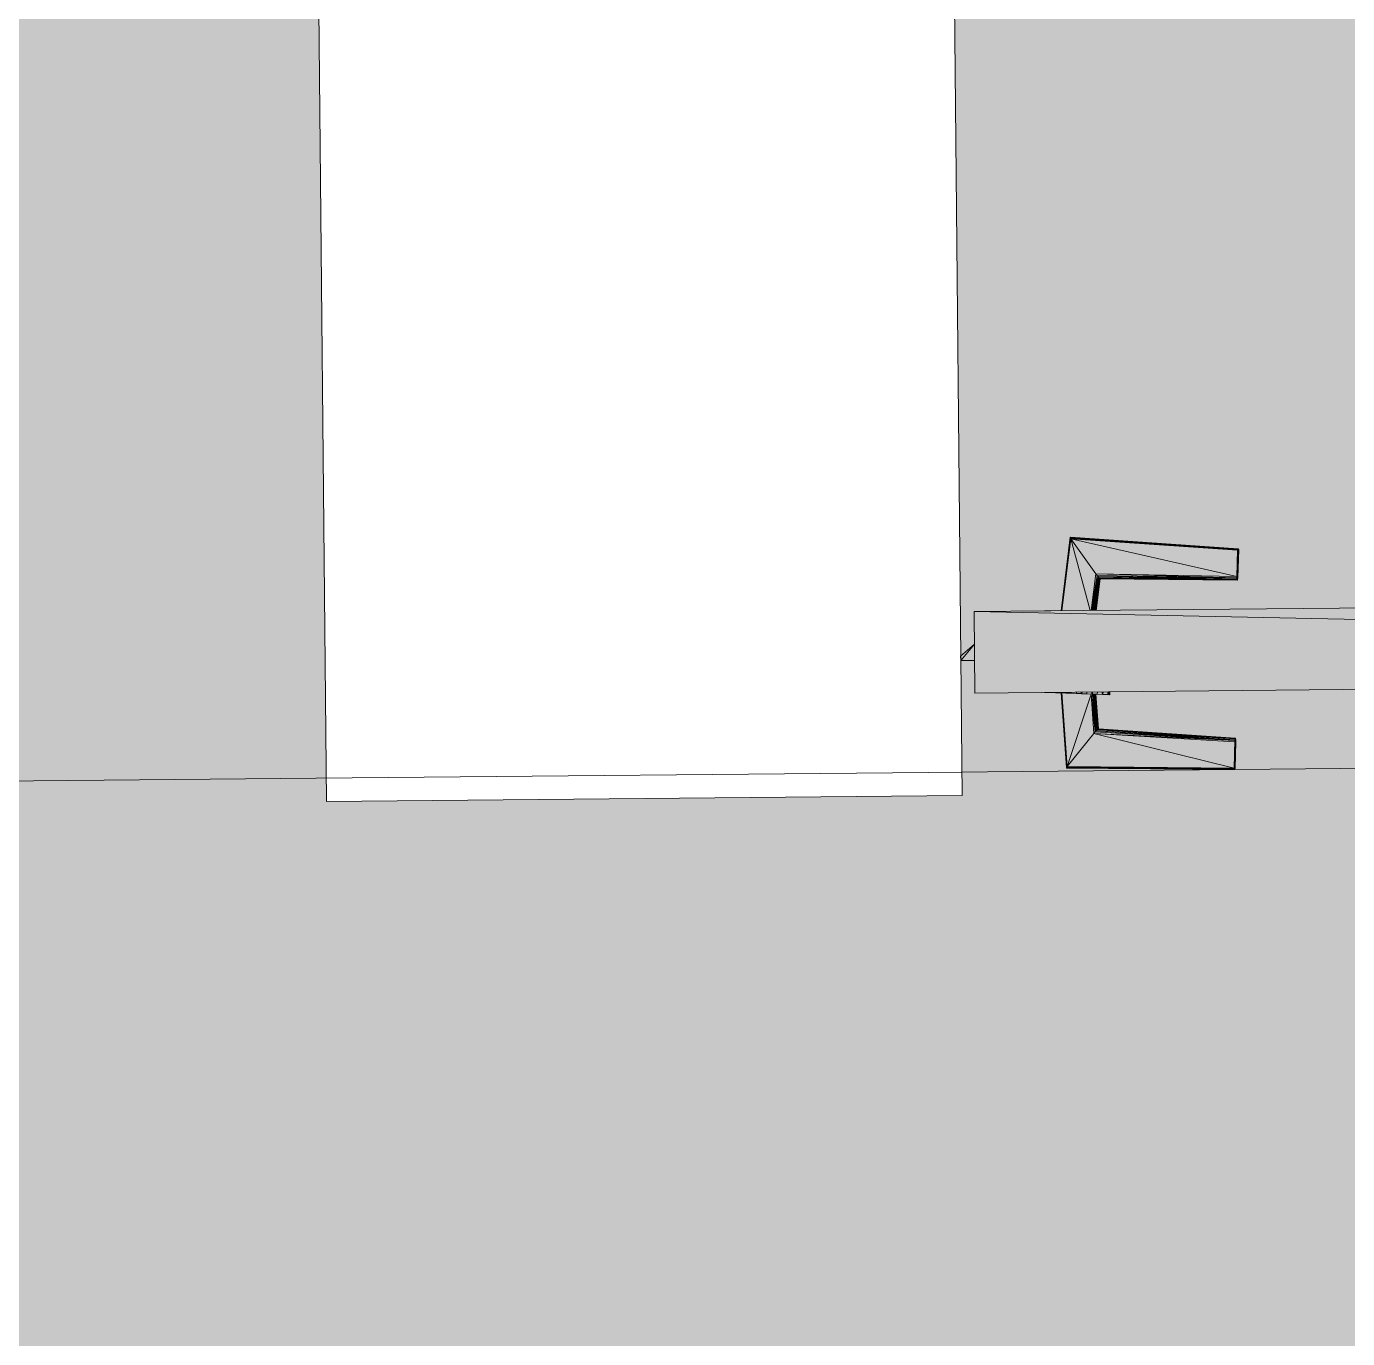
# Model space of a CAD drawing. Header units: millimetres. Extents: x -284281 to 1648660, y -821378 to -151356.
# Drawn here: x 380870 to 381421, y -272172 to -271624 of the extents above; entities that cross this region are included whole.
import ezdxf

# ---------------------------------------------------------------- set-up
doc = ezdxf.new("R2010")
doc.units = ezdxf.units.MM
doc.header["$MEASUREMENT"] = 0
doc.set_wipeout_variables(frame=1)
doc.linetypes.add('Wipeout_Contour', pattern=[1000, 0, -1000])
doc.layers.add('Divers - Dessin général', color=7, linetype='Continuous')
doc.layers.add('Structure - Murs extérieurs', color=7, linetype='Continuous')

# ---------------------------------------------------------------- blocks, each defined once
blk = doc.blocks.new('Dalle_31_2', base_point=(360547.96, -295062.57))
at = {"linetype": 'Continuous', "lineweight": 0, "true_color": 0x6f6f6f}
h = blk.add_hatch(color=8, dxfattribs=at)
h.paths.add_polyline_path([(360547.96, -295062.57), (487920.34, -293826.87), (487920.34, -270902.73), (487462.57, -270902.73), (472885.81, -271040.83), (472885.81, -271062.25, 0.001346), (472885.84, -271073.02), (472896.73, -273095.23, -0.414214), (470907.52, -275105.97), (462184.05, -275105.97, -0.005189), (462130.96, -275116.1), (454147.51, -275196.19), (438770.53, -275253.24, -0.386553), (436572.61, -273475.39, -0.025189), (436562.21, -273329.32), (436569.47, -267730.34, -0.098562), (436800.24, -266943.72), (436817.2, -266951.55, -0.258849), (438655, -265605.83), (438652.66, -265587.29), (439337.09, -265587.29), (439337.09, -265687.29), (439337.09, -270687.29), (469237.09, -270687.29), (469237.09, -265687.29), (470907.52, -265687.29), (472605.14, -265687.29), (472605.14, -163737.64), (371862.56, -163737.64), (371862.56, -271040.58), (371883.03, -271040.58), (371883.21, -272000.51), (371882.66, -272000.51, -0.409427), (367883.2, -275935.04), (360547.96, -275935.04)])
h.paths.add_polyline_path([(377135.1, -260639.95), (373845.1, -260639.95), (373845.1, -248364.95), (373845.1, -243089.97), (373845.1, -242189.97), (377135.1, -242189.97)], flags=0)
h.paths.add_polyline_path([(380202.95, -193810.57), (380202.95, -171995.57), (431505.8, -171995.57), (464309.56, -171995.57), (464309.56, -262265.57), (464309.56, -262365.57), (438593.7, -262350.57), (437925.55, -262350.57), (436549.59, -262350.57), (436549.59, -189810.57), (412055.06, -189810.57), (412055.06, -201780.57), (412055.06, -204495.57), (415454.07, -204495.57), (415454.07, -208495.57), (415454.07, -218295.57), (405655.06, -218295.57), (405655.06, -222495.57), (415474.56, -222495.57), (415474.56, -260810.57), (380202.95, -260810.57), (380202.95, -230015.57)], flags=0)
h.paths.add_polyline_path([(381436.56, -269433.91, -0.090319), (381558.29, -268727.62, -0.201449), (382612.16, -267592.74, -0.104211), (383417.52, -267415.06), (384017.5, -267409.37, -0.104045), (384824.87, -267571.24, -0.238255), (385983.78, -268953.32, -0.055189), (386036.36, -269390.33), (386038.45, -269611.44), (386050.57, -270890.27), (385792.1, -271892.76, -0.267949), (384069.6, -272909.12), (383469.63, -272914.81, -0.193717), (382078.77, -272370.19, -0.070569), (381728.18, -271931.26, -0.131652), (381450.77, -270933.85)], flags=0)
h.paths.add_polyline_path([(392016.51, -273452.05), (392030.01, -267377.82, -0.380557), (394016.51, -265609.83), (394094.23, -265609.83), (394094.23, -270609.83), (409094.23, -270609.83), (409094.23, -265609.83), (414055.71, -265609.83, -0.414214), (415555.71, -267109.83), (415555.71, -273660.7, -0.345502), (413836.8, -275433.43), (394027.27, -275599, -0.415791), (392016.51, -273599.03)], flags=0)
h.paths.add_polyline_path([(424209.61, -271504.08, -0.134474), (423930.47, -270484.94), (423930.47, -268984.94, -0.414214), (425930.47, -266984.94), (426530.47, -266984.94, -0.414214), (428530.47, -268984.94), (428530.47, -270484.94, -0.12882), (428273.55, -271465.58, -0.270936), (426530.47, -272484.94), (425930.47, -272484.94, -0.26498)], flags=0)
blk = doc.blocks.new('Mur_325_2', base_point=(380991.64, -271587.99))
at = {"color": 254, "linetype": 'Wipeout_Contour', "lineweight": 0, "ltscale": 1872385.45376062}
blk.add_wipeout([(380995.05, -271947.98), (381260.35, -271945.46), (381256.93, -271585.48), (380991.64, -271587.99)], dxfattribs=at).dxf.layer = 'Structure - Murs extérieurs'
at = {"layer": 'Structure - Murs extérieurs', "color": 7, "linetype": 'Continuous', "lineweight": 5, "flags": 128}
for points in [[(381256.93, -271585.48), (380991.64, -271587.99)], [(381260.35, -271945.46), (381256.93, -271585.48)], [(380991.64, -271587.99), (380995.05, -271947.98)], [(380995.05, -271947.98), (381260.35, -271945.46)]]:
    blk.add_lwpolyline(points, dxfattribs=at)
blk = doc.blocks.new('model17')
at = {"color": 7, "linetype": 'Continuous', "lineweight": 20}
for p, q in [((1357.75, 258.63), (1358.14, 270.32)), ((1357.78, 258.24), (1358.18, 270.45)), ((1357.78, 258.24), (1358.14, 270.32)), ((1357.81, 257.93), (1358.22, 270.55)), ((1357.81, 257.93), (1358.18, 270.45)), ((1357.83, 257.7), (1358.26, 270.62)), ((1357.83, 257.7), (1358.22, 270.55)), ((1357.87, 257.57), (1358.34, 270.68)), ((1357.87, 257.57), (1358.3, 270.67)), ((1357.87, 257.57), (1358.26, 270.62)), ((1357.91, 257.52), (1358.34, 270.68)), ((1357.94, 257.56), (1358.34, 270.68)), ((1357.94, 257.56), (1358.37, 270.66)), ((1357.94, 257.56), (1358.42, 270.62)), ((1357.99, 257.7), (1358.42, 270.62)), ((1357.99, 257.7), (1358.45, 270.54)), ((1358.04, 257.92), (1358.45, 270.54)), ((1358.04, 257.92), (1358.48, 270.44)), ((1358.08, 258.22), (1358.48, 270.44)), ((1358.08, 258.22), (1358.51, 270.31)), ((1358.1, 270.16), (1358.14, 270.32)), ((1358.13, 258.62), (1358.51, 270.31)), ((1358.14, 270.32), (1358.18, 270.45)), ((1358.18, 270.45), (1358.22, 270.55)), ((1358.22, 270.55), (1358.26, 270.62)), ((1358.26, 270.62), (1358.3, 270.67)), ((1358.3, 270.67), (1358.34, 270.68)), ((1358.34, 270.68), (1358.37, 270.66)), ((1358.34, 270.68), (1428.51, 269.39)), ((1358.37, 270.66), (1358.42, 270.62)), ((1428.51, 269.39), (1358.37, 270.66)), ((1358.37, 270.66), (1428.55, 269.31)), ((1358.37, 270.66), (1428.54, 269.37)), ((1358.42, 270.62), (1358.45, 270.54)), ((1428.55, 269.31), (1358.42, 270.62)), ((1358.42, 270.62), (1428.52, 269.22)), ((1358.45, 270.54), (1358.48, 270.44)), ((1428.52, 269.22), (1358.45, 270.54)), ((1358.45, 270.54), (1428.47, 269.09)), ((1358.48, 270.44), (1358.51, 270.31)), ((1358.48, 270.44), (1428.47, 269.09)), ((1358.51, 270.31), (1428.26, 268.72)), ((1358.51, 270.31), (1428.38, 268.92)), ((1358.51, 270.31), (1358.55, 270.14)), ((1358.51, 270.31), (1428.47, 269.09)), ((1357.74, 259.11), (1358.1, 270.16)), ((1357.75, 258.63), (1358.1, 270.16)), ((1358.13, 258.62), (1358.55, 270.14)), ((1358.18, 259.09), (1358.55, 270.14)), ((1358.55, 270.14), (1428.26, 268.72)), ((1358.55, 270.14), (1416.96, 255.04)), ((1428.26, 268.72), (1416.96, 255.04)), ((1428.26, 268.72), (1417.98, 238.59)), ((1428.38, 268.92), (1428.26, 268.72)), ((1428.26, 268.72), (1430.16, 238.04)), ((1428.47, 269.09), (1428.38, 268.92)), ((1428.38, 268.92), (1430.16, 238.04)), ((1428.38, 268.92), (1430.28, 238.06)), ((1428.38, 268.92), (1430.38, 238.07)), ((1428.52, 269.22), (1428.47, 269.09)), ((1428.47, 269.09), (1430.38, 238.07)), ((1428.51, 269.39), (1428.54, 269.37)), ((1428.55, 269.31), (1428.52, 269.22)), ((1428.52, 269.22), (1430.38, 238.07)), ((1428.52, 269.22), (1430.45, 238.08)), ((1428.54, 269.37), (1428.55, 269.31)), ((1428.55, 269.31), (1430.45, 238.08)), ((1428.55, 269.31), (1430.48, 238.09)), ((1357.75, 258.63), (1357.74, 259.11)), ((1357.78, 258.24), (1357.75, 258.63)), ((1357.81, 257.93), (1357.78, 258.24)), ((1357.83, 257.7), (1357.81, 257.93)), ((1357.87, 257.57), (1357.83, 257.7)), ((1357.91, 257.52), (1357.87, 257.57)), ((1357.94, 257.56), (1357.91, 257.52)), ((1415.06, 253.1), (1357.91, 257.52)), ((1357.99, 257.7), (1357.94, 257.56)), ((1415.15, 253.15), (1357.94, 257.56)), ((1357.94, 257.56), (1415.06, 253.1)), ((1358.04, 257.92), (1357.99, 257.7)), ((1415.34, 253.31), (1357.99, 257.7)), ((1357.99, 257.7), (1415.15, 253.15)), ((1358.08, 258.22), (1358.04, 257.92)), ((1415.62, 253.59), (1358.04, 257.92)), ((1415.34, 253.31), (1358.04, 257.92)), ((1415.98, 253.97), (1358.04, 257.92)), ((1358.13, 258.62), (1358.08, 258.22)), ((1415.98, 253.97), (1358.08, 258.22)), ((1358.13, 258.62), (1358.18, 259.09)), ((1416.43, 254.45), (1358.13, 258.62)), ((1415.98, 253.97), (1358.13, 258.62)), ((1416.96, 255.04), (1358.13, 258.62)), ((1416.96, 255.04), (1358.18, 259.09)), ((1415.98, 253.97), (1415.62, 253.59)), ((1416.43, 254.45), (1415.98, 253.97)), ((1416.93, 238.64), (1415.98, 253.97)), ((1416.43, 254.45), (1416.96, 255.04)), ((1417.98, 238.59), (1416.43, 254.45)), ((1417.41, 238.61), (1416.43, 254.45)), ((1416.93, 238.64), (1416.43, 254.45)), ((1417.98, 238.59), (1416.96, 255.04)), ((1415.15, 253.15), (1415.06, 253.1)), ((1416.05, 238.68), (1415.06, 253.1)), ((1415.95, 238.68), (1415.06, 253.1)), ((1415.34, 253.31), (1415.15, 253.15)), ((1416.25, 238.67), (1415.15, 253.15)), ((1416.05, 238.68), (1415.15, 253.15)), ((1415.62, 253.59), (1415.34, 253.31)), ((1416.54, 238.65), (1415.34, 253.31)), ((1416.25, 238.67), (1415.34, 253.31)), ((1416.93, 238.64), (1415.62, 253.59)), ((1416.54, 238.65), (1415.62, 253.59)), ((1466.45, 203.75), (322.26, 237.72)), ((1466.45, 237.72), (322.26, 237.72)), ((1410.12, 238.94), (1410.08, 237.72)), ((1410.15, 238.94), (1410.11, 237.72)), ((1410.15, 238.94), (1410.12, 237.72)), ((1410.15, 238.94), (1410.12, 238.94)), ((1410.12, 238.94), (1410.15, 238.94)), ((1410.22, 238.94), (1410.15, 238.94)), ((1410.22, 238.94), (1410.18, 237.72)), ((1410.22, 238.94), (1410.19, 237.72)), ((1410.31, 238.93), (1410.22, 238.94)), ((1410.31, 238.93), (1410.27, 237.72)), ((1410.31, 238.93), (1410.29, 237.72)), ((1410.34, 238.93), (1410.31, 238.93)), ((1410.44, 238.93), (1410.34, 238.93)), ((1410.44, 238.93), (1410.4, 237.72)), ((1410.6, 238.92), (1410.44, 238.93)), ((1410.6, 238.92), (1410.53, 237.72)), ((1410.6, 238.92), (1410.56, 237.72)), ((1410.6, 238.92), (1410.59, 237.72)), ((1410.79, 238.91), (1410.6, 238.92)), ((1410.79, 238.91), (1410.75, 237.72)), ((1410.79, 238.91), (1410.79, 237.72)), ((1411.02, 238.9), (1410.79, 238.91)), ((1411.02, 238.9), (1410.98, 237.72)), ((1413.2, 238.8), (1411.02, 238.9)), ((1413.2, 238.8), (1412.81, 237.72)), ((1413.2, 238.8), (1413.16, 237.72)), ((1413.5, 237.72), (1413.2, 238.8)), ((1415.37, 238.71), (1413.2, 238.8)), ((1415.37, 238.71), (1415.34, 237.72)), ((1415.92, 238.68), (1415.37, 238.71)), ((1417.55, 238.61), (1415.92, 238.68)), ((1417.55, 238.61), (1417.23, 237.72)), ((1417.55, 238.61), (1417.52, 237.72)), ((1417.81, 237.72), (1417.55, 238.61)), ((1419.74, 238.51), (1417.55, 238.61)), ((1419.71, 237.72), (1419.74, 238.51)), ((1421.92, 238.41), (1419.74, 238.51)), ((1421.92, 238.41), (1421.67, 237.72)), ((1421.9, 237.72), (1421.92, 238.41)), ((1422.12, 237.72), (1421.92, 238.41)), ((1422.25, 238.4), (1421.92, 238.41)), ((1424.1, 238.31), (1422.25, 238.4)), ((1424.08, 237.72), (1424.1, 238.31)), ((1426.28, 238.22), (1424.1, 238.31)), ((1426.28, 238.22), (1426.1, 237.72)), ((1426.26, 237.72), (1426.28, 238.22)), ((1428.45, 238.12), (1426.28, 238.22)), ((1428.45, 238.12), (1428.31, 237.72)), ((1428.44, 237.72), (1428.45, 238.12)), ((1428.57, 237.72), (1428.45, 238.12)), ((1430.63, 238.02), (1428.45, 238.12)), ((1430.28, 238.06), (1430.16, 238.04)), ((1430.29, 238.04), (1430.19, 238.04)), ((1430.38, 238.07), (1430.28, 238.06)), ((1430.45, 238.08), (1430.38, 238.07)), ((1430.48, 238.09), (1430.45, 238.08)), ((1430.62, 237.72), (1430.63, 238.02)), ((1432.8, 237.92), (1430.63, 238.02)), ((1432.8, 237.92), (1432.72, 237.72)), ((1432.79, 237.72), (1432.8, 237.92)), ((1432.86, 237.72), (1432.8, 237.92)), ((1434.96, 237.83), (1432.8, 237.92)), ((1434.95, 237.72), (1434.96, 237.83)), ((1437.12, 237.73), (1434.96, 237.83)), ((1437.12, 237.73), (1437.11, 237.72)), ((1437.25, 237.72), (1437.12, 237.73)), ((1437.34, 237.72), (1437.25, 237.72)), ((1437.25, 237.72), (1437.25, 237.72)), ((1437.41, 237.72), (1437.34, 237.72)), ((1466.45, 203.75), (1466.45, 237.72)), ((1466.45, 224.13), (1472.26, 224.13)), ((1466.45, 217.33), (1472.26, 224.13)), ((1466.45, 217.33), (1472.26, 222.22)), ((1472.26, 222.22), (1472.26, 224.13)), ((322.26, 203.75), (1466.45, 203.75)), ((1413.74, 190.53), (1415.51, 203.75)), ((1415.51, 203.75), (1413.84, 190.48)), ((1413.84, 190.48), (1415.61, 203.75)), ((1413.84, 190.48), (1415.79, 203.75)), ((1414.01, 190.32), (1415.8, 203.75)), ((1415.83, 203.75), (1414.27, 190.03)), ((1414.27, 190.03), (1416.1, 203.75)), ((1414.27, 190.03), (1416.46, 203.75)), ((1414.6, 189.63), (1416.49, 203.75)), ((1414.6, 189.63), (1416.94, 203.75)), ((1415.01, 189.11), (1416.98, 203.75)), ((1415.01, 189.11), (1417.51, 203.75)), ((1415.51, 188.49), (1417.55, 203.75)), ((1417.95, 203.75), (1425.79, 173.75)), ((1429.81, 203.75), (1425.79, 173.75)), ((1425.79, 173.75), (1429.94, 203.75)), ((1429.94, 203.75), (1425.9, 173.53)), ((1425.9, 173.53), (1430.03, 203.75)), ((1425.97, 173.34), (1430.1, 203.75)), ((1430.04, 203.75), (1425.97, 173.34)), ((1430.1, 203.75), (1426.02, 173.2)), ((1430.14, 203.75), (1426.04, 173.09)), ((1430.1, 203.75), (1426.04, 173.09)), ((1434.48, 203.75), (1436.24, 203.66)), ((1436.69, 203.75), (1436.24, 203.66)), ((1436.24, 203.66), (1436.9, 203.75)), ((1436.24, 203.66), (1436.46, 203.66)), ((1436.91, 203.75), (1436.46, 203.66)), ((1436.46, 203.66), (1437.04, 203.74)), ((1436.46, 203.66), (1436.66, 203.66)), ((1437.04, 203.74), (1436.66, 203.66)), ((1436.66, 203.66), (1437.11, 203.72)), ((1436.66, 203.66), (1436.82, 203.66)), ((1437.11, 203.72), (1436.82, 203.66)), ((1436.82, 203.66), (1436.95, 203.67)), ((1437.11, 203.72), (1436.95, 203.67)), ((1436.95, 203.67), (1437.14, 203.71)), ((1436.95, 203.67), (1437.04, 203.67)), ((1436.98, 203.75), (1437.04, 203.74)), ((1437.04, 203.74), (1437.04, 203.75)), ((1437.04, 203.74), (1437.11, 203.72)), ((1437.14, 203.71), (1437.04, 203.67)), ((1437.04, 203.67), (1437.14, 203.69)), ((1437.11, 203.72), (1437.11, 203.75)), ((1437.11, 203.72), (1437.14, 203.71)), ((1437.14, 203.69), (1437.11, 203.68)), ((1437.14, 203.71), (1437.14, 203.75)), ((1437.14, 203.69), (1437.14, 203.71)), ((1437.14, 203.71), (1437.14, 203.69)), ((1355.77, 179.02), (1356.24, 190.55)), ((1355.77, 179.02), (1356.19, 190.07)), ((1355.8, 178.87), (1356.3, 190.95)), ((1355.8, 178.87), (1356.24, 190.55)), ((1355.83, 178.74), (1356.34, 191.27)), ((1355.83, 178.74), (1356.3, 190.95)), ((1355.87, 178.65), (1356.39, 191.5)), ((1355.87, 178.65), (1356.34, 191.27)), ((1355.9, 178.58), (1356.44, 191.65)), ((1355.9, 178.58), (1356.39, 191.5)), ((1355.94, 178.55), (1356.44, 191.65)), ((1355.98, 178.54), (1356.48, 191.69)), ((1356.44, 191.65), (1355.98, 178.54)), ((1355.98, 178.54), (1356.52, 191.65)), ((1356.01, 178.56), (1356.52, 191.65)), ((1356.52, 191.65), (1356.05, 178.61)), ((1356.05, 178.61), (1356.54, 191.53)), ((1356.54, 191.53), (1356.09, 178.69)), ((1356.09, 178.69), (1356.58, 191.31)), ((1356.58, 191.31), (1356.13, 178.8)), ((1356.13, 178.8), (1356.6, 191.01)), ((1356.6, 191.01), (1356.18, 178.94)), ((1356.18, 178.94), (1356.63, 190.63)), ((1356.19, 190.07), (1356.24, 190.55)), ((1356.63, 190.63), (1356.22, 179.11)), ((1356.64, 190.16), (1356.22, 179.11)), ((1356.24, 190.55), (1356.3, 190.95)), ((1356.3, 190.95), (1356.34, 191.27)), ((1356.34, 191.27), (1356.39, 191.5)), ((1356.39, 191.5), (1356.44, 191.65)), ((1356.44, 191.65), (1356.48, 191.69)), ((1356.48, 191.69), (1356.52, 191.65)), ((1356.48, 191.69), (1413.74, 190.53)), ((1356.52, 191.65), (1356.54, 191.53)), ((1413.74, 190.53), (1356.52, 191.65)), ((1356.52, 191.65), (1413.84, 190.48)), ((1356.54, 191.53), (1356.58, 191.31)), ((1413.84, 190.48), (1356.54, 191.53)), ((1356.54, 191.53), (1414.01, 190.32)), ((1356.58, 191.31), (1356.6, 191.01)), ((1414.01, 190.32), (1356.58, 191.31)), ((1356.58, 191.31), (1414.6, 189.63)), ((1356.58, 191.31), (1414.27, 190.03)), ((1356.6, 191.01), (1356.63, 190.63)), ((1356.6, 191.01), (1414.6, 189.63)), ((1356.63, 190.63), (1356.64, 190.16)), ((1414.6, 189.63), (1356.63, 190.63)), ((1356.63, 190.63), (1415.51, 188.49)), ((1356.63, 190.63), (1415.01, 189.11)), ((1415.51, 188.49), (1356.64, 190.16)), ((1356.64, 190.16), (1425.79, 173.75)), ((1413.74, 190.53), (1413.84, 190.48)), ((1413.84, 190.48), (1414.01, 190.32)), ((1414.01, 190.32), (1414.27, 190.03)), ((1414.27, 190.03), (1414.6, 189.63)), ((1414.6, 189.63), (1415.01, 189.11)), ((1415.01, 189.11), (1415.51, 188.49)), ((1415.51, 188.49), (1425.79, 173.75)), ((1355.8, 178.87), (1355.77, 179.02)), ((1355.83, 178.74), (1355.8, 178.87)), ((1355.87, 178.65), (1355.83, 178.74)), ((1355.9, 178.58), (1355.87, 178.65)), ((1355.94, 178.55), (1355.9, 178.58)), ((1355.98, 178.54), (1355.94, 178.55)), ((1356.01, 178.56), (1355.98, 178.54)), ((1426.03, 173.02), (1355.98, 178.54)), ((1425.99, 172.99), (1355.98, 178.54)), ((1356.05, 178.61), (1356.01, 178.56)), ((1426.03, 173.02), (1356.01, 178.56)), ((1356.09, 178.69), (1356.05, 178.61)), ((1426.02, 173.2), (1356.05, 178.61)), ((1356.05, 178.61), (1426.03, 173.02)), ((1426.04, 173.09), (1356.05, 178.61)), ((1356.13, 178.8), (1356.09, 178.69)), ((1425.97, 173.34), (1356.09, 178.69)), ((1356.09, 178.69), (1426.02, 173.2)), ((1356.18, 178.94), (1356.13, 178.8)), ((1425.97, 173.34), (1356.13, 178.8)), ((1356.22, 179.11), (1356.18, 178.94)), ((1425.79, 173.75), (1356.18, 178.94)), ((1356.18, 178.94), (1425.97, 173.34)), ((1425.9, 173.53), (1356.18, 178.94)), ((1425.79, 173.75), (1356.22, 179.11)), ((1425.79, 173.75), (1425.9, 173.53)), ((1425.9, 173.53), (1425.97, 173.34)), ((1425.97, 173.34), (1426.02, 173.2)), ((1426.03, 173.02), (1425.99, 172.99)), ((1426.02, 173.2), (1426.04, 173.09)), ((1426.04, 173.09), (1426.03, 173.02))]:
    blk.add_line(p, q, dxfattribs=at)
blk.add_point((1415.06, 253.1), dxfattribs=at)

msp = doc.modelspace()

# ---------------------------------------------------------------- block references
at = {"color": 9, "linetype": 'Continuous', "lineweight": 5}
msp.add_blockref('Dalle_31_2', (360547.96118, -295062.57111), dxfattribs=at)

# ---------------------------------------------------------------- next in the draw order: block references
at = {"layer": 'Structure - Murs extérieurs', "color": 7, "lineweight": 5}
msp.add_blockref('Mur_325_2', (380991.64307, -271587.99313), dxfattribs=at)

# ---------------------------------------------------------------- next in the draw order: linework, layer by layer
at = {"layer": 'Divers - Dessin général', "color": 14, "linetype": 'Continuous', "lineweight": 5, "true_color": 0x990000}
msp.add_lwpolyline([(472905.19537, -163437.63526), (472885.81291, -271067.6377), (371555.90712, -272027.63374), (371538.53709, -197317.63509), (371535.19488, -163437.63526)], close=True, dxfattribs=at)

# ---------------------------------------------------------------- next in the draw order: block references
at = {"color": 7, "linetype": 'Continuous', "lineweight": 20, "zscale": 1000, "rotation": 180.5428020089377}
msp.add_blockref('model17', (382729.88144, -271651.07974), dxfattribs=at)

doc.saveas('drawing.dxf')
